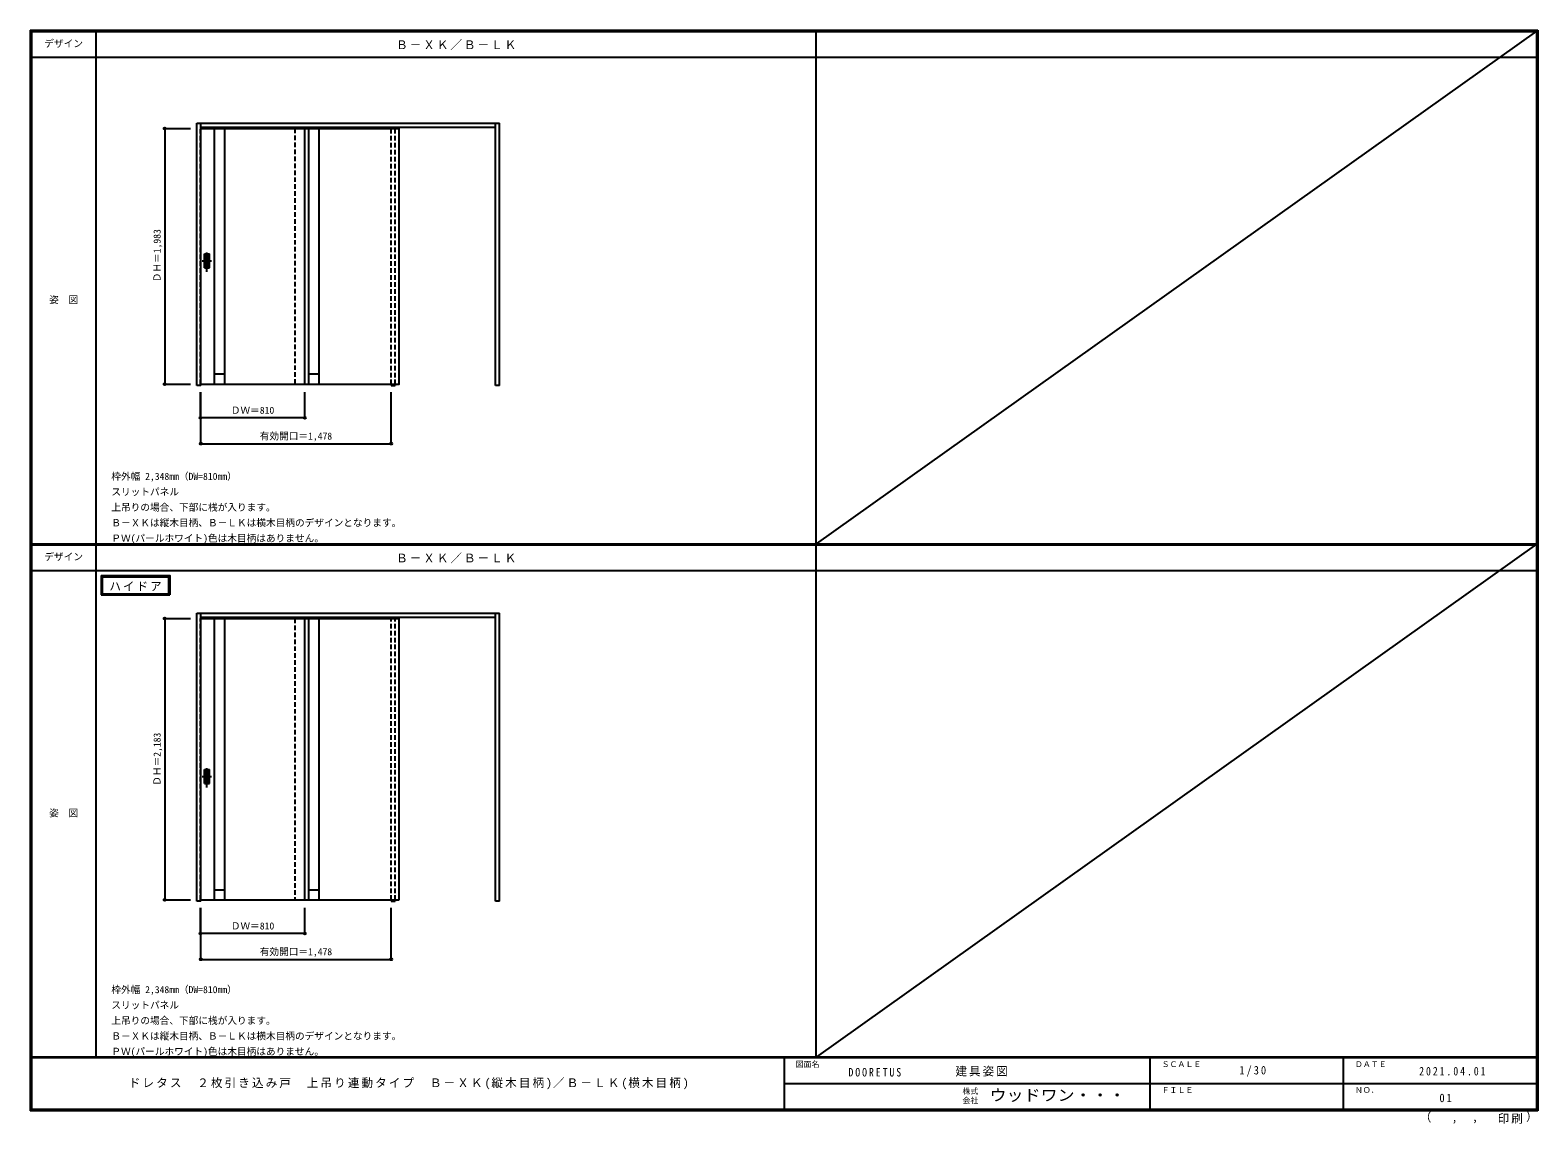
# Model space of a CAD drawing. Units: millimetres, scale not verified. Extents: x -6000 to 5700, y -4307 to 4175.
import ezdxf
from ezdxf.enums import TextEntityAlignment as Align

# ---------------------------------------------------------------- set-up
doc = ezdxf.new("R2010")
doc.units = ezdxf.units.MM
doc.header["$LTSCALE"] = 30
doc.header["$PDMODE"] = 32
doc.header["$PDSIZE"] = 15
doc.linetypes.add('CHAIN1', pattern=[8, 5, -1, 1, -1])
doc.linetypes.add('DASHED1', pattern=[1.8, 1.2, -0.6])
for name, color, linetype in [('0-2_扉', 3, 'Continuous'), ('0-4_枠', 3, 'Continuous'), ('0-6_引手', 7, 'Continuous'), ('0-A_文字', 7, 'Continuous'), ('0-B_寸法', 7, 'Continuous'), ('F-1_枠', 6, 'Continuous'), ('F-A_文字', 7, 'Continuous')]:
    doc.layers.add(name, color=color, linetype=linetype)
doc.styles.add('ＭＳ ゴシック', font='')
doc.styles.get('ＭＳ ゴシック').set_extended_font_data('MS Gothic')

msp = doc.modelspace()

# ---------------------------------------------------------------- linework, layer by layer
at = {"layer": '0-2_扉', "color": 4, "linetype": 'DASHED1'}
for p, q in [((-4679.15, 3411.5), (-4676.15, 3411.5)), ((-4679.15, 1428.5), (-4679.15, 3411.5)), ((-3947.15, 3411.5), (-3947.15, 1428.5)), ((-4676.15, 1428.5), (-4679.15, 1428.5)), ((-4679.15, -387.75), (-4676.15, -387.75)), ((-4679.15, -2570.75), (-4679.15, -387.75)), ((-3947.15, -387.75), (-3947.15, -2570.75)), ((-4676.15, -2570.75), (-4679.15, -2570.75))]:
    msp.add_line(p, q, dxfattribs=at)
at = {"layer": '0-2_扉'}
for p, q in [((-4676.15, 3411.5), (-3137.15, 3411.5)), ((-4569.15, 1428.5), (-4569.15, 3411.5)), ((-4489.15, 1428.5), (-4489.15, 3411.5)), ((-3869.15, 1428.5), (-3869.15, 3411.5)), ((-3837.15, 1428.5), (-3837.15, 3411.5)), ((-3757.15, 1428.5), (-3757.15, 3411.5)), ((-4676.15, -387.75), (-3137.15, -387.75)), ((-4569.15, -2570.97), (-4569.15, -387.75)), ((-4489.15, -2570.97), (-4489.15, -387.75)), ((-3869.15, -2570.75), (-3869.15, -387.75)), ((-3837.15, -2570.97), (-3837.15, -387.75)), ((-3757.15, -2570.97), (-3757.15, -387.75)), ((-3137.15, -2570.75), (-3137.15, -387.75)), ((-4676.15, -2570.75), (-3137.15, -2570.75))]:
    msp.add_line(p, q, dxfattribs=at)
at = {"layer": '0-2_扉', "color": 7}
for p, q in [((-4569.15, 1508.5), (-4489.15, 1508.5)), ((-3837.15, 1508.5), (-3757.15, 1508.5)), ((-4569.15, -2490.97), (-4489.15, -2490.97)), ((-3837.15, -2490.97), (-3757.15, -2490.97))]:
    msp.add_line(p, q, dxfattribs=at)
at = {"layer": '0-2_扉'}
msp.add_lwpolyline([(-4676.15, 1428.5), (-3137.15, 1428.5), (-3137.15, 3411.5)], dxfattribs=at)
at = {"layer": '0-4_枠'}
for p, q in [((-4706.15, 1418), (-4706.15, 3453)), ((-4706.15, 3453), (-2358.15, 3453)), ((-4676.15, 1418), (-4676.15, 3453)), ((-4676.15, 3423), (-2388.15, 3423)), ((-2388.15, 1418), (-2388.15, 3453)), ((-2358.15, 1418), (-2358.15, 3453)), ((-4676.15, 1418), (-4706.15, 1418)), ((-3198.15, 1428.5), (-3198.15, 1418)), ((-3198.15, 1418), (-3168.15, 1418)), ((-3168.15, 1428.5), (-3168.15, 1418)), ((-2358.15, 1418), (-2388.15, 1418)), ((-4706.15, -2581.25), (-4706.15, -346.25)), ((-4706.15, -346.25), (-2358.15, -346.25)), ((-4676.15, -2581.25), (-4676.15, -346.25)), ((-2388.15, -2581.25), (-2388.15, -346.25)), ((-2358.15, -2581.25), (-2358.15, -346.25)), ((-4676.15, -376.25), (-2388.15, -376.25)), ((-3198.15, -2570.75), (-3198.15, -2581.25)), ((-3168.15, -2570.75), (-3168.15, -2581.25)), ((-4676.15, -2581.25), (-4706.15, -2581.25)), ((-3198.15, -2581.25), (-3168.15, -2581.25)), ((-2358.15, -2581.25), (-2388.15, -2581.25))]:
    msp.add_line(p, q, dxfattribs=at)
at = {"layer": '0-4_枠', "color": 4, "linetype": 'DASHED1'}
for p, q in [((-3198.15, 1428.5), (-3198.15, 3423)), ((-3168.15, 1428.5), (-3168.15, 3423)), ((-3198.15, -2570.75), (-3198.15, -376.25)), ((-3168.15, -2570.75), (-3168.15, -376.25))]:
    msp.add_line(p, q, dxfattribs=at)
at = {"layer": '0-6_引手', "linetype": 'CHAIN1'}
for p, q in [((-4628.15, 2300.77), (-4628.15, 2471.62)), ((-4666.22, 2386), (-4593.71, 2386)), ((-4666.22, -1613.25), (-4593.71, -1613.25)), ((-4628.15, -1698.48), (-4628.15, -1527.63))]:
    msp.add_line(p, q, dxfattribs=at)
at = {"layer": '0-6_引手'}
for p, q in [((-4647.15, 2441), (-4609.15, 2441)), ((-4647.15, 2331), (-4647.15, 2441)), ((-4640.65, 2425), (-4615.65, 2425)), ((-4640.65, 2347), (-4640.65, 2425)), ((-4640.65, 2347), (-4615.65, 2347)), ((-4615.65, 2347), (-4615.65, 2425)), ((-4609.15, 2331), (-4609.15, 2441)), ((-4647.15, 2331), (-4609.15, 2331)), ((-4647.15, -1558.25), (-4609.15, -1558.25)), ((-4647.15, -1668.25), (-4647.15, -1558.25)), ((-4640.65, -1574.25), (-4615.65, -1574.25)), ((-4640.65, -1652.25), (-4640.65, -1574.25)), ((-4615.65, -1652.25), (-4615.65, -1574.25)), ((-4609.15, -1668.25), (-4609.15, -1558.25)), ((-4647.15, -1668.25), (-4609.15, -1668.25)), ((-4640.65, -1652.25), (-4615.65, -1652.25))]:
    msp.add_line(p, q, dxfattribs=at)
at = {"layer": '0-6_引手', "linetype": 'DASHED1'}
for p, q in [((-4612.15, 2335), (-4612.15, 2437)), ((-4644.15, 2335), (-4612.15, 2335)), ((-4612.15, -1664.25), (-4612.15, -1562.25)), ((-4644.15, -1664.25), (-4612.15, -1664.25))]:
    msp.add_line(p, q, dxfattribs=at)
for points in [[(-4644.15, 2335), (-4644.15, 2437), (-4612.15, 2437)], [(-4644.15, -1664.25), (-4644.15, -1562.25), (-4612.15, -1562.25)]]:
    msp.add_lwpolyline(points, dxfattribs=at)
at = {"layer": '0-A_文字'}
for p, q in [((-5450, -55.5), (-5450, -205.5)), ((-5440, -65.5), (-4925.67, -65.5)), ((-4925.67, -65.5), (-4925.67, -195.5)), ((-5450, -205.5), (-4915.67, -205.5))]:
    msp.add_line(p, q, dxfattribs=at)
for points in [[(-5450, -55.5), (-4915.67, -55.5), (-4915.67, -205.5)], [(-5440, -65.5), (-5440, -195.5), (-4925.67, -195.5)]]:
    msp.add_lwpolyline(points, dxfattribs=at)
at = {"layer": '0-B_寸法', "color": 4}
for p, q in [((-4956.15, 3411.5), (-4956.15, 1428.5)), ((-4956.15, 3411.5), (-4756.15, 3411.5)), ((-4956.15, 1428.5), (-4756.15, 1428.5)), ((-4679.15, 1168), (-4679.15, 1368)), ((-4676.15, 968), (-4676.15, 1368)), ((-3869.15, 1168), (-3869.15, 1368)), ((-3198.15, 968), (-3198.15, 1368)), ((-3869.15, 1168), (-4679.15, 1168)), ((-4676.15, 968), (-3198.15, 968)), ((-4956.15, -387.75), (-4956.15, -2570.75)), ((-4956.15, -387.75), (-4756.15, -387.75)), ((-4956.15, -2570.75), (-4756.15, -2570.75)), ((-4679.15, -2831.25), (-4679.15, -2631.25)), ((-4676.15, -3031.25), (-4676.15, -2631.25)), ((-3869.15, -2831.25), (-3869.15, -2631.25)), ((-3198.15, -3031.25), (-3198.15, -2631.25)), ((-3869.15, -2831.25), (-4679.15, -2831.25)), ((-4676.15, -3031.25), (-3198.15, -3031.25))]:
    msp.add_line(p, q, dxfattribs=at)
at = {"layer": '0-B_寸法'}
for p in [(-4956.15, 3411.5), (-4956.15, 1428.5), (-4679.15, 1168), (-3869.15, 1168), (-4676.15, 968), (-3198.15, 968), (-4956.15, -387.75), (-4956.15, -2570.75), (-4679.15, -2831.25), (-3869.15, -2831.25), (-4676.15, -3031.25), (-3198.15, -3031.25)]:
    msp.add_point(p, dxfattribs=at)
at = {"layer": 'F-1_枠'}
for p, q in [((-6000, 4175), (5700, 4175)), ((-6000, 4175), (-6000, -4205)), ((-6000, 4170), (5700, 4170)), ((-6000, 4165), (5700, 4165)), ((-5995, 4175), (-5995, -4205)), ((-5990, 4175), (-5990, -4205)), ((-5490, 4175), (-5490, -3790)), ((100, -3790), (100, 4175)), ((5690, 4175), (5690, -4205)), ((5695, 4175), (5695, -4205)), ((5700, 4175), (5700, -4205)), ((-6000, 3965), (5700, 3965)), ((-6000, 190.5), (5700, 190.5)), ((-6000, 187.5), (5700, 187.5)), ((-6000, 184.5), (5700, 184.5)), ((-6000, -15.5), (5700, -15.5)), ((5700, -3790), (-6000, -3790)), ((5700, -3795), (-6000, -3795)), ((-150, -3795), (-150, -4195)), ((2690, -3795), (2690, -4195)), ((4190, -3795), (4190, -4195)), ((-150, -3995), (5690, -3995.01)), ((5700, -4195), (-6000, -4195)), ((5700, -4200), (-6000, -4200)), ((5700, -4205), (-6000, -4205))]:
    msp.add_line(p, q, dxfattribs=at)
at = {"layer": 'F-A_文字'}
for p, q in [((5690, 4168), (100, 190.5)), ((5690, 187.5), (100, -3790))]:
    msp.add_line(p, q, dxfattribs=at)

# ---------------------------------------------------------------- texts
at = {"layer": '0-A_文字', "style": 'ＭＳ ゴシック'}
for s, p in [('枠外幅 2,348mm（DW=810mm）', (-5370, 670.5)), ('スリットパネル', (-5370, 550.5)), ('上吊りの場合、下部に桟が入ります。', (-5370, 430.5)), ('Ｂ－ＸＫは縦木目柄、Ｂ－ＬＫは横木目柄のデザインとなります。', (-5370, 310.5)), ('ＰＷ(パールホワイト)色は木目柄はありません。', (-5370, 190.5)), ('枠外幅 2,348mm（DW=810mm）', (-5370, -3310)), ('スリットパネル', (-5370, -3430)), ('上吊りの場合、下部に桟が入ります。', (-5370, -3550)), ('Ｂ－ＸＫは縦木目柄、Ｂ－ＬＫは横木目柄のデザインとなります。', (-5370, -3670)), ('ＰＷ(パールホワイト)色は木目柄はありません。', (-5370, -3790))]:
    msp.add_text(s, height=54.99, dxfattribs=at).set_placement(p, align=Align.BOTTOM_LEFT)
at = {"layer": '0-A_文字', "char_height": 65.98, "attachment_point": 7, "style": 'ＭＳ ゴシック'}
for s, insert in [('\\T1.17;Ｂ－ＸＫ／Ｂ－ＬＫ', (-3160, 4020)), ('\\T1.17;Ｂ－ＸＫ／Ｂ－ＬＫ', (-3160, 39.5)), ('\\T1.17;ハイドア', (-5385.34, -175.5))]:
    msp.add_mtext(s, dxfattribs=dict(at, insert=insert))
at = {"layer": '0-B_寸法', "style": 'ＭＳ ゴシック'}
for s, p in [('ＤＨ＝1,983', (-4971.15, 2219.75)), ('ＤＨ＝2,183', (-4971.15, -1685.5))]:
    msp.add_text(s, height=54.99, rotation=90, dxfattribs=at).set_placement(p, align=Align.BOTTOM_LEFT)
for s, p in [('ＤＷ＝810', (-4442.9, 1183)), ('有効開口＝1,478', (-4218.4, 983)), ('ＤＷ＝810', (-4442.9, -2816.25)), ('有効開口＝1,478', (-4218.4, -3016.25))]:
    msp.add_text(s, height=54.99, dxfattribs=at).set_placement(p, align=Align.BOTTOM_LEFT)
at = {"layer": 'F-A_文字', "style": 'ＭＳ ゴシック'}
for s, height, p in [('デザイン', 54.99, (-5890, 4027.5)), ('姿\u3000図', 54.99, (-5852.5, 2040.25)), ('デザイン', 54.99, (-5890, 47)), ('姿\u3000図', 54.99, (-5852.5, -1940.25)), ('図面名', 43.99, (-60, -3880)), ('ＳＣＡＬＥ', 43.99, (2780, -3880)), ('ＤＡＴＥ', 43.99, (4280, -3880)), ('株式', 43.99, (1235, -4089)), ('ＦＩＬＥ', 43.99, (2780, -4080)), ('ＮＯ．', 43.99, (4280, -4080)), ('会社', 43.99, (1235, -4161)), ('（', 65.98, (4784.03, -4308.31)), ('）', 65.98, (5608.4, -4304.13)), (',', 65.98, (5031.28, -4308.31)), (',', 65.98, (5190.2, -4305.53))]:
    msp.add_text(s, height=height, dxfattribs=at).set_placement(p, align=Align.BOTTOM_LEFT)
at = {"layer": 'F-A_文字', "style": 'ＭＳ ゴシック', "width": 1.1}
msp.add_text('ウッドワン・・・', height=87.98, dxfattribs=at).set_placement((1445, -4155), align=Align.BOTTOM_LEFT)
at = {"layer": 'F-A_文字', "char_height": 65.98, "attachment_point": 7, "style": 'ＭＳ ゴシック'}
for s, insert in [('\\T1.17;建具姿図', (1180.42, -3940)), ('\\T1.38;\\W0.9;1/30', (3383.75, -3940)), ('\\T1.18;ドレタス\u3000２枚引き込み戸\u3000上吊り連動タイプ\u3000Ｂ－ＸＫ(縦木目柄)／Ｂ－ＬＫ(横木目柄)', (-5234.46, -4040)), ('\\T1.39;\\W0.85;DOORETUS', (350, -3940.79)), ('\\T1.39;\\W0.85;2021.04.01', (4778.75, -3932.5)), ('\\T1.36;\\W0.9;01', (4936.25, -4140)), ('\\T1.17;印刷', (5388.15, -4306.92))]:
    msp.add_mtext(s, dxfattribs=dict(at, insert=insert))

doc.saveas('drawing.dxf')
